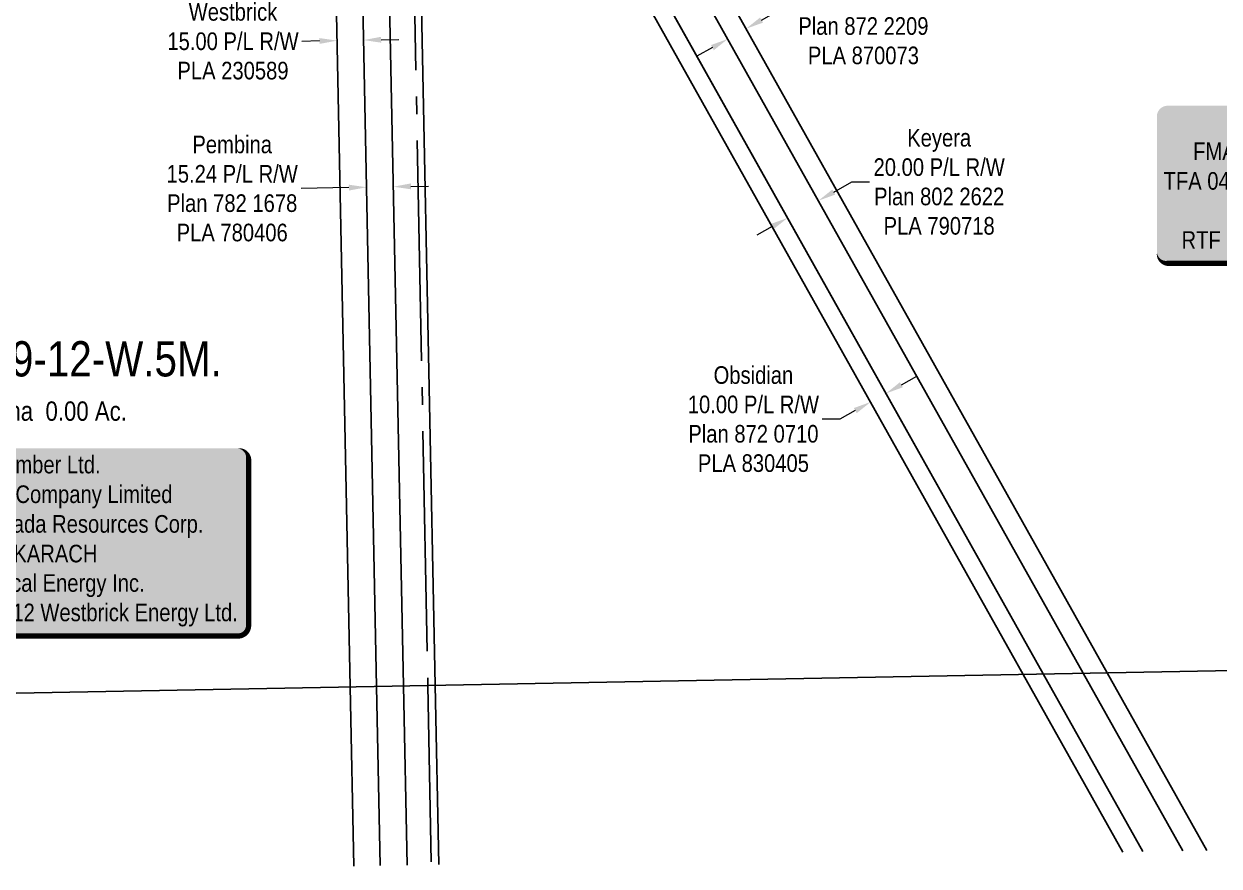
# Model space of a CAD drawing. Extents: x 586920 to 597578, y 5899013 to 5902730.
# Drawn here: x 588434 to 589113, y 5899254 to 5899733 of the extents above; entities that cross this region are included whole.
import ezdxf
from ezdxf.enums import TextEntityAlignment as Align

# ---------------------------------------------------------------- set-up
doc = ezdxf.new("R2010")
doc.units = 0
doc.header["$LTSCALE"] = 5
doc.header["$PDSIZE"] = 0.5
doc.linetypes.add('foc-QUARTERLINE', pattern=[33, 25, -3, 2, -3])
doc.layers.get('Defpoints').update_dxf_attribs({"color": 9})
for name, color, linetype in [('C-RW', 13, 'Continuous'), ('C-SYMBOL', 7, 'Continuous'), ('F-RW', 190, 'Continuous'), ('L-AREAREQUIRED', 7, 'Continuous'), ('L-SEC', 7, 'Continuous'), ('L-SECQ', 8, 'foc-QUARTERLINE')]:
    doc.layers.add(name, color=color, linetype=linetype)
doc.layers.add('C-RW-T', color=13, linetype='Continuous', lineweight=9)
doc.layers.add('F-RW-T', color=190, linetype='Continuous', lineweight=9)
doc.styles.add('100L', font='ARIALN.TTF', dxfattribs={"height": 11})
doc.styles.add('175L', font='ARIALN.TTF', dxfattribs={"height": 20})
doc.styles.add('80', font='ARIALN.TTF', dxfattribs={"height": 10})
doc.styles.add('80CG', font='ARIALN.TTF', dxfattribs={"height": 10})
doc.dimstyles.new('Compass 5 000', dxfattribs={"dimscale": 5, "dimtxt": 9, "dimasz": 2, "dimexe": 0.2, "dimexo": 0.0625, "dimgap": 0.5, "dimtad": 0, "dimtih": 1, "dimtoh": 1, "dimzin": 0, "dimdsep": 46, "dimtxsty": '80CG', "dimcen": 0.1, "dimse1": 1, "dimse2": 1, "dimclrd": 256, "dimclrt": 256, "dimaunit": 1, "dimadec": 4, "dimazin": 0, "dimtfac": 0.06, "dimtofl": 0, "dimtmove": 0, "dimatfit": 1, "dimfxl": 0.2, "dimtolj": 1, "dimtzin": 0, "dimlwd": -1, "dimarcsym": 0})

# ---------------------------------------------------------------- blocks, each defined once
blk = doc.blocks.new('*D427')
at = {"layer": 'C-RW-T', "transparency": 16777216}
for p, q in [((588932.26, 5899527.61), (588940.98, 5899532.5)), ((588906.09, 5899512.95), (588897.36, 5899508.06)), ((588897.36, 5899508.06), (588887.36, 5899508.06))]:
    blk.add_line(p, q, dxfattribs=at)
for points in [[(588931.44, 5899529.07), (588933.07, 5899526.16), (588923.53, 5899522.72)], [(588905.27, 5899514.4), (588906.9, 5899511.5), (588914.81, 5899517.84)]]:
    blk.add_solid(points, dxfattribs=at)
at = {"layer": 'Defpoints', "color": 0, "transparency": 16777216}
for p in [(588914.81, 5899517.84), (588948.53, 5899457.66), (588957.25, 5899462.55)]:
    blk.add_point(p, dxfattribs=at)
at = {"layer": 'C-RW-T', "transparency": 16777216, "insert": (588848.27, 5899508.06), "char_height": 10, "attachment_point": 5, "style": '80CG'}
blk.add_mtext('\\A1;Obsidian\\P10.00 P/L R/W\\PPlan 872 0710\\PPLA 830405', dxfattribs=at)
blk = doc.blocks.new('*D454')
at = {"layer": 'Defpoints', "color": 0, "transparency": 16777216}
for p in [(588844.16, 5899729.79), (588972.2, 5899501.31), (588961.73, 5899495.45)]:
    blk.add_point(p, dxfattribs=at)
at = {"layer": 'F-RW-T', "transparency": 16777216}
for p, q in [((588852.89, 5899734.68), (588861.61, 5899739.57)), ((588861.61, 5899739.57), (588871.61, 5899739.57)), ((588824.98, 5899719.04), (588816.25, 5899714.15))]:
    blk.add_line(p, q, dxfattribs=at)
for points in [[(588852.07, 5899736.13), (588853.7, 5899733.22), (588844.16, 5899729.79)], [(588824.16, 5899720.49), (588825.79, 5899717.58), (588833.7, 5899723.92)]]:
    blk.add_solid(points, dxfattribs=at)
at = {"layer": 'F-RW-T', "transparency": 16777216, "insert": (588910.7, 5899739.57), "char_height": 10, "attachment_point": 5, "style": '80CG'}
blk.add_mtext('\\A1;Keyera\\P12.00 P/L R/W\\PPlan 872 2209\\PPLA 870073', dxfattribs=at)
blk = doc.blocks.new('*D455')
at = {"layer": 'Defpoints', "color": 0, "transparency": 16777216}
for p in [(588885.14, 5899632.13), (588946.14, 5899523.27), (588928.7, 5899513.49)]:
    blk.add_point(p, dxfattribs=at)
at = {"layer": 'F-RW-T', "transparency": 16777216}
for p, q in [((588893.86, 5899637.02), (588904.16, 5899642.79)), ((588904.16, 5899642.79), (588914.16, 5899642.79)), ((588858.98, 5899617.47), (588850.25, 5899612.58))]:
    blk.add_line(p, q, dxfattribs=at)
for points in [[(588893.05, 5899638.47), (588894.68, 5899635.57), (588885.14, 5899632.13)], [(588858.16, 5899618.92), (588859.79, 5899616.02), (588867.7, 5899622.36)]]:
    blk.add_solid(points, dxfattribs=at)
at = {"layer": 'F-RW-T', "transparency": 16777216, "insert": (588953.7, 5899642.79), "char_height": 10, "attachment_point": 5, "style": '80CG'}
blk.add_mtext('\\A1;Keyera\\P20.00 P/L R/W\\PPlan 802 2622\\PPLA 790718', dxfattribs=at)
blk = doc.blocks.new('*D459')
at = {"layer": 'Defpoints', "color": 0, "transparency": 16777216}
for p in [(588611.97, 5899723.01), (588613.18, 5899663.43), (588628.18, 5899663.74)]:
    blk.add_point(p, dxfattribs=at)
at = {"layer": 'F-RW-T', "transparency": 16777216}
for p, q in [((588601.97, 5899722.81), (588591.97, 5899722.6)), ((588636.97, 5899723.52), (588646.97, 5899723.72))]:
    blk.add_line(p, q, dxfattribs=at)
for points in [[(588601.94, 5899724.47), (588602.01, 5899721.14), (588611.97, 5899723.01)], [(588636.93, 5899725.18), (588637, 5899721.85), (588626.97, 5899723.31)]]:
    blk.add_solid(points, dxfattribs=at)
at = {"layer": 'F-RW-T', "transparency": 16777216, "insert": (588552.89, 5899722.6), "char_height": 10, "attachment_point": 5, "style": '80CG'}
blk.add_mtext('\\A1;Westbrick\\P15.00 P/L R/W\\PPLA 230589', dxfattribs=at)
blk = doc.blocks.new('*D461')
at = {"layer": 'Defpoints', "color": 0, "transparency": 16777216}
for p in [(588628.67, 5899639.76), (588630, 5899574.24), (588645.21, 5899574.55)]:
    blk.add_point(p, dxfattribs=at)
at = {"layer": 'F-RW-T', "transparency": 16777216}
for p, q in [((588653.87, 5899640.27), (588663.87, 5899640.47)), ((588618.67, 5899639.55), (588591.52, 5899639))]:
    blk.add_line(p, q, dxfattribs=at)
for points in [[(588618.63, 5899641.22), (588618.7, 5899637.89), (588628.67, 5899639.76)], [(588653.84, 5899641.93), (588653.91, 5899638.6), (588643.88, 5899640.07)]]:
    blk.add_solid(points, dxfattribs=at)
at = {"layer": 'F-RW-T', "transparency": 16777216, "insert": (588552.44, 5899639), "char_height": 10, "width": 372.4986, "attachment_point": 5, "style": '80CG'}
blk.add_mtext('\\A1;Pembina\\P15.24 P/L R/W\\PPlan 782 1678\\PPLA 780406', dxfattribs=at)
blk = doc.blocks.new('*U421')
h = blk.add_hatch(color=255)
edge = h.paths.add_edge_path()
edge.add_line((-156.5, -54), (156.5, -54))
edge.add_arc((156.5, -48), 6, 270, 360)
edge.add_line((162.5, -48), (162.5, 46.5))
edge.add_arc((156.5, 46.5), 6, 0, 90)
edge.add_line((156.5, 52.5), (-156.5, 52.5))
edge.add_arc((-156.5, 46.5), 6, 90, 180)
edge.add_line((-162.5, 46.5), (-162.5, -48))
edge.add_arc((-156.5, -48), 6, 180, 270)
at = {"color": 44, "flags": 128}
blk.add_lwpolyline([(-156.5, -54, 3, 3, 0), (156.5, -54, 3, 3, 0.414214), (162.5, -48, 3, 3, 0), (162.5, 46.5, 3, 0, 0.414214), (156.5, 52.5, 0, 0, 0), (-156.5, 52.5, 0, 0, 0.414214), (-162.5, 46.5, 0, 0, 0), (-162.5, -48, 0, 3, 0.414214)], format="xyseb", close=True, dxfattribs=at)
at = {"color": 44, "style": '80'}
blk.add_attdef('ENTER_TEXT_001', (-35.99, -5), '', height=10, dxfattribs=at)
blk = doc.blocks.new('*U422')
h = blk.add_hatch(color=255)
edge = h.paths.add_edge_path()
edge.add_line((-134, -45.5), (134, -45.5))
edge.add_arc((134, -39.5), 6, 270, 360)
edge.add_line((140, -39.5), (140, 38))
edge.add_arc((134, 38), 6, 0, 90)
edge.add_line((134, 44), (-134, 44))
edge.add_arc((-134, 38), 6, 90, 180)
edge.add_line((-140, 38), (-140, -39.5))
edge.add_arc((-134, -39.5), 6, 180, 270)
at = {"color": 44, "flags": 128}
blk.add_lwpolyline([(-134, -45.5, 3, 3, 0), (134, -45.5, 3, 3, 0.414214), (140, -39.5, 3, 3, 0), (140, 38, 3, 0, 0.414214), (134, 44, 0, 0, 0), (-134, 44, 0, 0, 0.414214), (-140, 38, 0, 0, 0), (-140, -39.5, 0, 3, 0.414214)], format="xyseb", close=True, dxfattribs=at)
at = {"color": 44, "style": '80'}
blk.add_attdef('ENTER_TEXT_001', (-35.99, -5), '', height=10, dxfattribs=at)

msp = doc.modelspace()

# ---------------------------------------------------------------- linework, layer by layer
at = {"layer": 'C-RW'}
for points in [[(589057.989, 5899262.32), (589001.468, 5899363.194), (588717.052, 5899870.742), (588709.716, 5899883.835), (588680.03, 5899936.813), (588676.147, 5899943.744), (588651.898, 5899987.025), (588651.232, 5899987.324), (588636.725, 5899993.848), (588621.348, 5900000.763), (588614.097, 5900004.023), (588609.288, 5900006.185), (588606.213, 5900007.568), (588605.832, 5900026.424), (588604.652, 5900084.759), (588604.516, 5900091.488), (588604.465, 5900093.981), (588603.979, 5900118.03), (588603.124, 5900160.286), (588602.72, 5900180.278), (588601.262, 5900249.65), (588599.741, 5900322.016), (588599.423, 5900337.265), (588599.161, 5900349.928)], [(588725.77, 5899875.63), (589012.808, 5899363.405), (589069.331, 5899262.528)]]:
    msp.add_lwpolyline(points, dxfattribs=at)
at = {"layer": 'F-RW'}
for points in [[(589069.332, 5899262.528), (589012.809, 5899363.405), (588691.351, 5899937.061), (588687.47, 5899943.987), (588654.9, 5900002.116), (588655.066, 5900003.276), (588657.914, 5900023.081), (588658.377, 5900026.304), (588658.729, 5900028.75), (588660.572, 5900041.575), (588661.604, 5900048.758), (588661.887, 5900050.73), (588662.012, 5900051.597), (588662.495, 5900054.953), (588663.722, 5900063.496), (588677.66, 5900160.45), (588677.837, 5900161.683), (588680.504, 5900180.239), (588680.711, 5900181.68), (588682.879, 5900196.761), (588687.919, 5900231.824), (588692.009, 5900260.274)], [(588785.15, 5900261.986), (588779.646, 5900163.575), (588778.914, 5900150.487), (588769.521, 5900140.427), (588756.096, 5900037.662), (588749.202, 5900028.562), (588739.898, 5900016.573), (588730.6, 5900004.592), (588728.038, 5900001.328), (588726.12, 5899998.76), (588723.799, 5899995.733), (588717.743, 5899987.702), (588707.337, 5899973.965), (588705.572, 5899971.635), (588699.432, 5899963.531), (588686.223, 5899946.109), (588684.567, 5899943.908), (588679.634, 5899937.404), (588679.168, 5899936.788), (588656.416, 5899906.866), (588656.727, 5899894.872), (588656.783, 5899892.077), (588667.606, 5899356.981), (588669.665, 5899255.201)], [(588712.258, 5900260.646), (588709.064, 5900238.423), (588703.127, 5900197.124), (588700.966, 5900182.088), (588700.283, 5900177.339), (588698.087, 5900162.059), (588697.439, 5900157.551), (588681.457, 5900046.368), (588680.229, 5900037.826), (588679.622, 5900033.605), (588678.475, 5900025.626), (588677.925, 5900021.797), (588676.111, 5900009.179), (588675.65, 5900005.976), (588677.979, 5900001.82), (588710.13, 5899944.437), (588714.01, 5899937.511), (589035.488, 5899363.828), (589092.038, 5899262.944)], [(588651.672, 5899254.871), (588649.613, 5899356.645), (588640.088, 5899827.596), (588639.743, 5899844.607), (588638.79, 5899891.716), (588638.259, 5899918.01), (588623.027, 5899917.722), (588607.984, 5899917.438), (588580.302, 5899943.908), (588468.139, 5899941.833), (588467.79, 5899959.761), (588467.595, 5899969.753), (588464.286, 5900139.726), (588325.306, 5900137.11)], [(588352.897, 5899957.682), (588467.79, 5899959.747), (588485.882, 5899960.079), (588499.306, 5899960.328), (588587.451, 5899962.01), (588615.116, 5899962.541), (588615.662, 5899935.568), (588622.664, 5899935.701), (588623.028, 5899917.722), (588623.753, 5899881.941), (588624.68, 5899836.161), (588625.025, 5899819.15), (588634.419, 5899356.36), (588636.47, 5899254.592)], [(588621.467, 5899254.317), (588619.416, 5899356.08), (588608.065, 5899915.418), (588596.063, 5899915.183), (588595.781, 5899929.106), (588595.517, 5899942.171), (588582.384, 5899941.917), (588486.299, 5899940.057), (588329.011, 5899937.242)], [(589092.038, 5899262.944), (589035.488, 5899363.828), (588714.01, 5899937.511)], [(588727.612, 5899937.781), (589049.096, 5899364.082), (589105.629, 5899263.193)], [(588640.088, 5899827.596), (588649.613, 5899356.645), (588651.672, 5899254.871)], [(588636.44, 5899254.592), (588634.382, 5899356.36), (588625.021, 5899819.15)]]:
    msp.add_lwpolyline(points, dxfattribs=at)
at = {"layer": 'L-SEC', "flags": 128}
msp.add_lwpolyline([(589466.171, 5899371.88), (588663.511, 5899356.906), (587860.855, 5899341.933)], dxfattribs=at)
at = {"layer": 'L-SECQ', "flags": 128}
for points in [[(588647.847, 5900161.126), (588663.511, 5899356.906)], [(588663.511, 5899356.906), (588665.428, 5899256.735)]]:
    msp.add_lwpolyline(points, dxfattribs=at)

# ---------------------------------------------------------------- block references
ref = msp.add_blockref('*U422', (589217.306, 5899642.049))
ref.add_attrib('ENTER_TEXT_001', 'CTLR150004 ANC Timber Ltd.', (589139.216, 5899672.05), dxfattribs={"color": 44, "height": 10, "style": '80'})
ref.add_attrib('ENTER_TEXT_002', 'FMA0900046 Weyerhaeuser Company Limited', (589097.852, 5899655.206), dxfattribs={"color": 44, "height": 10, "style": '80'})
ref.add_attrib('ENTER_TEXT_003', 'TFA 040495 Conocophillips Canada Resources Corp.', (589081.065, 5899638.362), dxfattribs={"color": 44, "height": 10, "style": '80'})
ref.add_attrib('ENTER_TEXT_004', 'TPA 1989 BRIAN M KARACH', (589141.256, 5899621.518), dxfattribs={"color": 44, "height": 10, "style": '80'})
ref.add_attrib('ENTER_TEXT_005', 'RTF 204970-204973, 204981 Mancal Energy Ltd.', (589091.252, 5899604.81), dxfattribs={"color": 44, "height": 10, "style": '80'})
ref = msp.add_blockref('*U421', (588399.249, 5899438.958))
ref.add_attrib('ENTER_TEXT_001', 'CTLR150004 ANC Timber Ltd.', (588321.159, 5899477.313), dxfattribs={"color": 44, "height": 10, "style": '80'})
ref.add_attrib('ENTER_TEXT_002', 'FMA0900046 Weyerhaeuser Company Limited', (588279.795, 5899460.469), dxfattribs={"color": 44, "height": 10, "style": '80'})
ref.add_attrib('ENTER_TEXT_003', 'TFA 040495 Conocophillips Canada Resources Corp.', (588263.008, 5899443.625), dxfattribs={"color": 44, "height": 10, "style": '80'})
ref.add_attrib('ENTER_TEXT_004', 'TPA 1989 BRIAN M KARACH', (588323.199, 5899426.781), dxfattribs={"color": 44, "height": 10, "style": '80'})
ref.add_attrib('ENTER_TEXT_005', 'RTF 204974-204980 Mancal Energy Inc.', (588295.815, 5899410.073), dxfattribs={"color": 44, "height": 10, "style": '80'})
ref.add_attrib('ENTER_TEXT_006', 'RTF 238195, 238200, 238202, 238212 Westbrick Energy Ltd.', (588242.939, 5899393.365), dxfattribs={"color": 44, "height": 10, "style": '80'})

# ---------------------------------------------------------------- texts
at = {"layer": 'C-SYMBOL', "color": 3, "style": '175L'}
msp.add_text('S.W.1/4 Sec. 22-49-12-W.5M.', height=20, dxfattribs=at).set_placement((588393.745, 5899526.357), align=Align.BOTTOM_CENTER)
at = {"layer": 'L-AREAREQUIRED', "color": 5, "style": '100L'}
msp.add_text('Area Required = 0.000 ha  0.00 Ac.', height=11, dxfattribs=at).set_placement((588393.745, 5899503.857), align=Align.BOTTOM_CENTER)

# ---------------------------------------------------------------- dimensions: what is measured, and where the dimension line sits
at = {"layer": 'C-RW-T'}
dim = msp.add_linear_dim(base=(588914.81, 5899517.837), p1=(588957.254, 5899462.545), p2=(588948.533, 5899457.658), angle=209.265016, text='Obsidian\\P10.00 P/L R/W\\PPlan 872 0710\\PPLA 830405', dimstyle='Compass 5 000', override={"dimclrd": 256, "dimclrt": 256}, dxfattribs=at)
dim.commit()
dim.dimension.update_dxf_attribs({"geometry": '*D427', "text_midpoint": (588848.275, 5899508.059), "dimtype": 161})
at = {"layer": 'F-RW-T'}
for base, p1, p2, angle, text, picture, middle in [((588844.165, 5899729.789), (588961.732, 5899495.447), (588972.196, 5899501.312), 29.264972, 'Keyera\\P12.00 P/L R/W\\PPlan 872 2209\\PPLA 870073', '*D454', (588910.7, 5899739.567)), ((588611.97, 5899723.009), (588628.18, 5899663.735), (588613.179, 5899663.431), 181.162599, 'Westbrick\\P15.00 P/L R/W\\PPLA 230589', '*D459', (588552.888, 5899722.603)), ((588885.138, 5899632.13), (588928.704, 5899513.494), (588946.143, 5899523.266), 29.265161, 'Keyera\\P20.00 P/L R/W\\PPlan 802 2622\\PPLA 790718', '*D455', (588953.703, 5899642.792)), ((588628.666, 5899639.757), (588645.206, 5899574.549), (588629.996, 5899574.24), 181.162866, 'Pembina\\P15.24 P/L R/W\\PPlan 782 1678\\PPLA 780406', '*D461', (588552.435, 5899639.003))]:
    dim = msp.add_linear_dim(base=base, p1=p1, p2=p2, angle=angle, text=text, dimstyle='Compass 5 000', override={"dimclrd": 256, "dimclrt": 256}, dxfattribs=at)
    dim.commit()
    dim.dimension.update_dxf_attribs({"geometry": picture, "text_midpoint": middle, "dimtype": 161})

doc.saveas('drawing.dxf')
